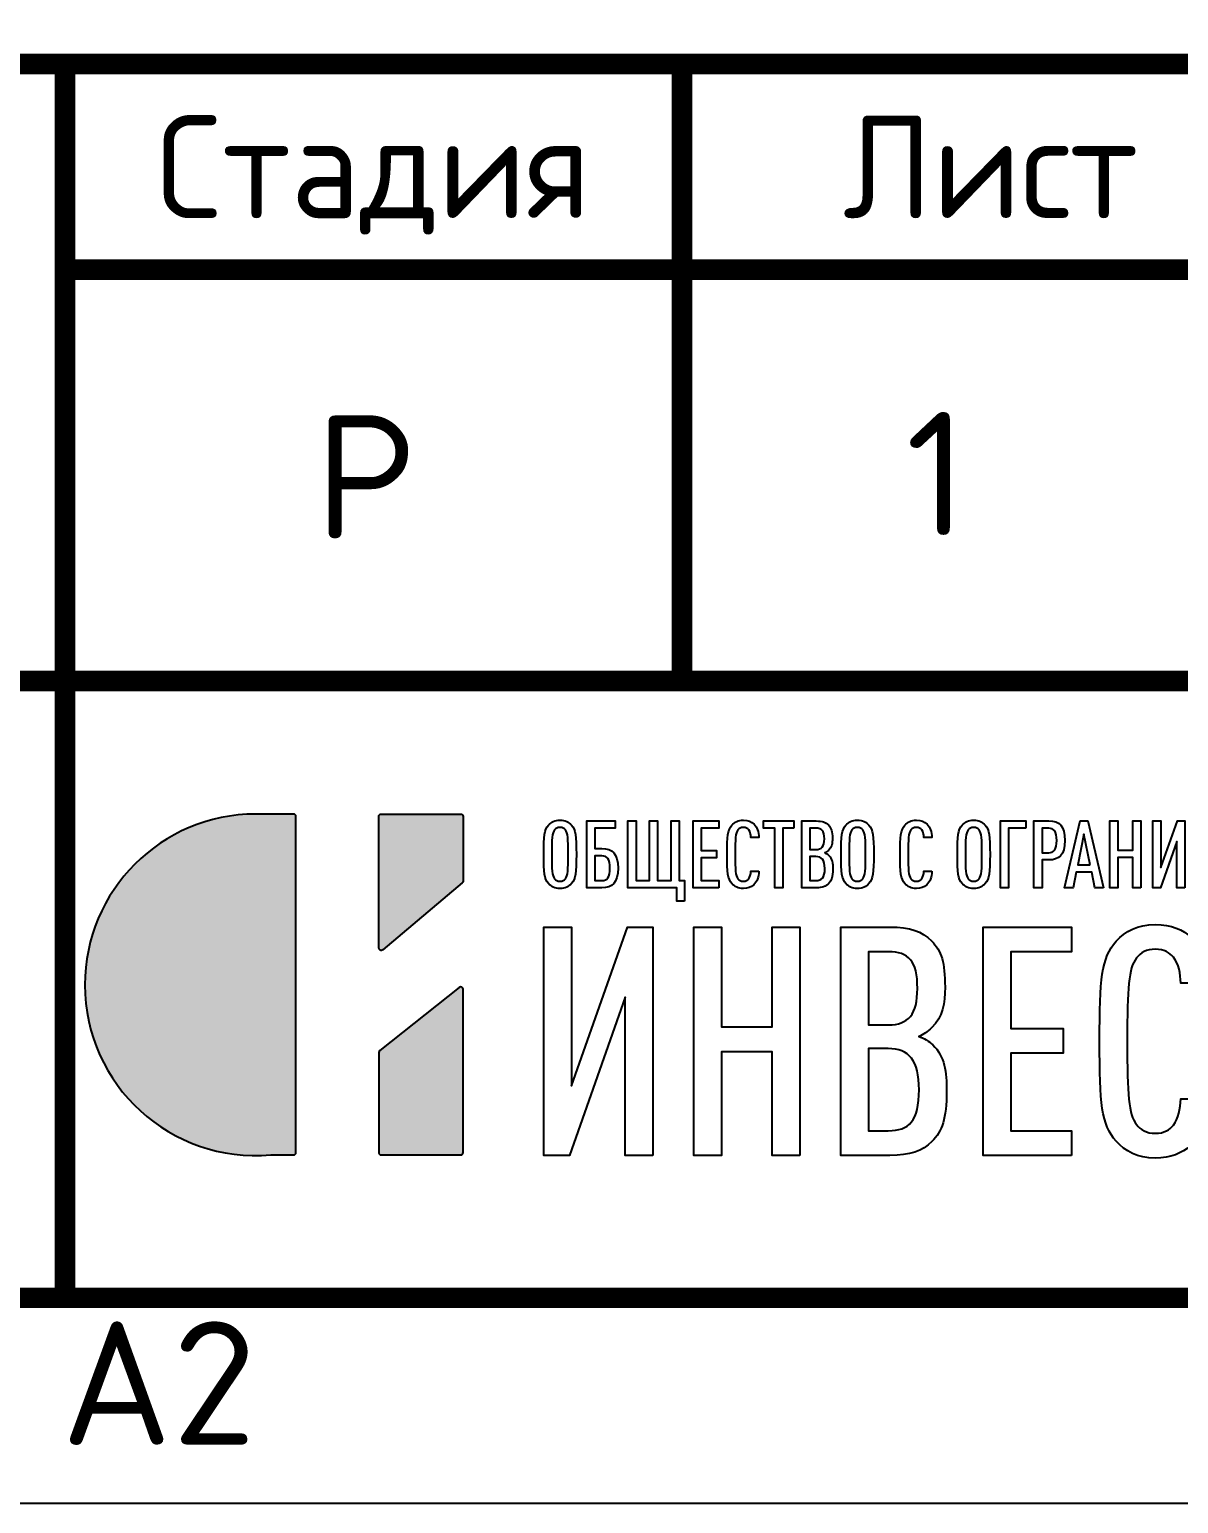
# Model space of a CAD drawing. Header units: millimetres. Extents: x 1601 to 14530, y 1157 to 12625.
# Drawn here: x 7729.22 to 7757.15, y 2141.44 to 2177.27 of the extents above; entities that cross this region are included whole.
import ezdxf
from ezdxf.enums import TextEntityAlignment as Align

# ---------------------------------------------------------------- set-up
doc = ezdxf.new("R2010")
doc.units = ezdxf.units.MM
doc.layers.add('Размер 3.5', color=250, linetype='Continuous', lineweight=35)
doc.styles.add('-ISOCPEUR-', font='isocpeur.TTF')
doc.styles.add('GOST', font='GOST Common.ttf')

# ---------------------------------------------------------------- blocks, each defined once
blk = doc.blocks.new('Лого')
h = blk.add_hatch(color=151)
h.set_gradient(color1=(158, 191, 227), color2=(46, 54, 92), tint=1, name='HEMISPHERICAL')
edge = h.paths.add_edge_path()
edge.add_spline(control_points=[(0.349, 0.4943), (-0.1909, 0.4468), (-0.6571, 0.8707), (-0.6571, 1.4146), (-0.6571, 1.4146), (-0.6571, 1.9249), (-0.2434, 2.3386), (0.2669, 2.3386), (0.2669, 2.3386), (0.2669, 2.3386), (0.4714, 2.3386), (0.4714, 2.3386), (0.4714, 2.3386), (0.4787, 2.3386), (0.4846, 2.3327), (0.4846, 2.3254), (0.4846, 2.3254), (0.4846, 2.3254), (0.4846, 0.5075), (0.4846, 0.5075), (0.4846, 0.5075), (0.4846, 0.5003), (0.4787, 0.4943), (0.4714, 0.4943), (0.4714, 0.4943), (0.4714, 0.4943), (0.3502, 0.4943), (0.3502, 0.4943), (0.3502, 0.4943), (0.3497, 0.4943), (0.3494, 0.4943), (0.349, 0.4943)], knot_values=[0, 0, 0, 0, 0.111111, 0.111111, 0.111111, 0.111211, 0.222222, 0.222222, 0.222222, 0.222322, 0.333333, 0.333333, 0.333333, 0.333433, 0.444444, 0.444444, 0.444444, 0.444544, 0.555556, 0.555556, 0.555556, 0.555656, 0.666667, 0.666667, 0.666667, 0.666767, 0.777778, 0.777778, 0.777778, 0.777878, 1, 1, 1, 1], degree=3, periodic=0)
edge = h.paths.add_edge_path()
edge.add_spline(control_points=[(0.9551, 1.604), (0.9551, 1.604), (1.3853, 1.966), (1.3853, 1.966), (1.3853, 1.966), (1.3884, 1.9686), (1.39, 1.972), (1.39, 1.9761), (1.39, 1.9761), (1.39, 1.9761), (1.39, 2.3254), (1.39, 2.3254), (1.39, 2.3254), (1.39, 2.3327), (1.3841, 2.3386), (1.3768, 2.3386), (1.3768, 2.3386), (1.3768, 2.3386), (0.9466, 2.3386), (0.9466, 2.3386), (0.9466, 2.3386), (0.9393, 2.3386), (0.9334, 2.3327), (0.9334, 2.3254), (0.9334, 2.3254), (0.9334, 2.3254), (0.9334, 1.6141), (0.9334, 1.6141), (0.9334, 1.6141), (0.9334, 1.6089), (0.9363, 1.6044), (0.941, 1.6021), (0.941, 1.6021), (0.9458, 1.5999), (0.9511, 1.6006), (0.9551, 1.604)], knot_values=[0, 0, 0, 0, 0.1, 0.1, 0.1, 0.1001, 0.2, 0.2, 0.2, 0.2001, 0.3, 0.3, 0.3, 0.3001, 0.4, 0.4, 0.4, 0.4001, 0.5, 0.5, 0.5, 0.5001, 0.6, 0.6, 0.6, 0.6001, 0.7, 0.7, 0.7, 0.7001, 0.8, 0.8, 0.8, 0.8001, 1, 1, 1, 1], degree=3, periodic=0)
edge = h.paths.add_edge_path()
edge.add_spline(control_points=[(0.9384, 1.0593), (0.9384, 1.0593), (1.3686, 1.4007), (1.3686, 1.4007), (1.3686, 1.4007), (1.3727, 1.4039), (1.3779, 1.4045), (1.3826, 1.4023), (1.3826, 1.4023), (1.3873, 1.4), (1.39, 1.3956), (1.39, 1.3904), (1.39, 1.3904), (1.39, 1.3904), (1.39, 0.5075), (1.39, 0.5075), (1.39, 0.5075), (1.39, 0.5003), (1.3841, 0.4943), (1.3768, 0.4943), (1.3768, 0.4943), (1.3768, 0.4943), (0.9466, 0.4943), (0.9466, 0.4943), (0.9466, 0.4943), (0.9393, 0.4943), (0.9334, 0.5003), (0.9334, 0.5075), (0.9334, 0.5075), (0.9334, 0.5075), (0.9334, 1.049), (0.9334, 1.049), (0.9334, 1.049), (0.9334, 1.0531), (0.9351, 1.0567), (0.9384, 1.0593)], knot_values=[0, 0, 0, 0, 0.1, 0.1, 0.1, 0.1001, 0.2, 0.2, 0.2, 0.2001, 0.3, 0.3, 0.3, 0.3001, 0.4, 0.4, 0.4, 0.4001, 0.5, 0.5, 0.5, 0.5001, 0.6, 0.6, 0.6, 0.6001, 0.7, 0.7, 0.7, 0.7001, 0.8, 0.8, 0.8, 0.8001, 1, 1, 1, 1], degree=3, periodic=0)
at = {"color": 159}
for points, knots in [([(0.349, 0.4943), (-0.1909, 0.4468), (-0.6571, 0.8707), (-0.6571, 1.4146), (-0.6571, 1.4146), (-0.6571, 1.9249), (-0.2434, 2.3386), (0.2669, 2.3386), (0.2669, 2.3386), (0.2669, 2.3386), (0.4714, 2.3386), (0.4714, 2.3386), (0.4714, 2.3386), (0.4787, 2.3386), (0.4846, 2.3327), (0.4846, 2.3254), (0.4846, 2.3254), (0.4846, 2.3254), (0.4846, 0.5075), (0.4846, 0.5075), (0.4846, 0.5075), (0.4846, 0.5003), (0.4787, 0.4943), (0.4714, 0.4943), (0.4714, 0.4943), (0.4714, 0.4943), (0.3502, 0.4943), (0.3502, 0.4943), (0.3502, 0.4943), (0.3497, 0.4943), (0.3494, 0.4943), (0.349, 0.4943)], [0, 0, 0, 0, 0.111111, 0.111111, 0.111111, 0.111111, 0.222222, 0.222222, 0.222222, 0.222222, 0.333333, 0.333333, 0.333333, 0.333333, 0.444444, 0.444444, 0.444444, 0.444444, 0.555556, 0.555556, 0.555556, 0.555556, 0.666667, 0.666667, 0.666667, 0.666667, 0.777778, 0.777778, 0.777778, 0.777778, 1, 1, 1, 1]), ([(0.9551, 1.604), (0.9551, 1.604), (1.3853, 1.966), (1.3853, 1.966), (1.3853, 1.966), (1.3884, 1.9686), (1.39, 1.972), (1.39, 1.9761), (1.39, 1.9761), (1.39, 1.9761), (1.39, 2.3254), (1.39, 2.3254), (1.39, 2.3254), (1.39, 2.3327), (1.3841, 2.3386), (1.3768, 2.3386), (1.3768, 2.3386), (1.3768, 2.3386), (0.9466, 2.3386), (0.9466, 2.3386), (0.9466, 2.3386), (0.9393, 2.3386), (0.9334, 2.3327), (0.9334, 2.3254), (0.9334, 2.3254), (0.9334, 2.3254), (0.9334, 1.6141), (0.9334, 1.6141), (0.9334, 1.6141), (0.9334, 1.6089), (0.9363, 1.6044), (0.941, 1.6021), (0.941, 1.6021), (0.9458, 1.5999), (0.9511, 1.6006), (0.9551, 1.604)], [0, 0, 0, 0, 0.1, 0.1, 0.1, 0.1, 0.2, 0.2, 0.2, 0.2, 0.3, 0.3, 0.3, 0.3, 0.4, 0.4, 0.4, 0.4, 0.5, 0.5, 0.5, 0.5, 0.6, 0.6, 0.6, 0.6, 0.7, 0.7, 0.7, 0.7, 0.8, 0.8, 0.8, 0.8, 1, 1, 1, 1]), ([(2.0023, 2.1207), (2.0023, 2.2208), (1.9992, 2.2533), (1.9759, 2.2792), (1.9759, 2.2792), (1.9616, 2.2949), (1.9423, 2.3056), (1.9139, 2.3056), (1.9139, 2.3056), (1.8854, 2.3056), (1.8661, 2.2949), (1.8519, 2.2792), (1.8519, 2.2792), (1.8286, 2.2533), (1.8255, 2.2208), (1.8255, 2.1207), (1.8255, 2.1207), (1.8255, 2.0206), (1.8286, 1.9881), (1.8519, 1.9622), (1.8519, 1.9622), (1.8661, 1.9465), (1.8854, 1.9358), (1.9139, 1.9358), (1.9139, 1.9358), (1.9423, 1.9358), (1.9616, 1.9465), (1.9759, 1.9622), (1.9759, 1.9622), (1.9992, 1.9881), (2.0023, 2.0206), (2.0023, 2.1207)], [0, 0, 0, 0, 0.111111, 0.111111, 0.111111, 0.111111, 0.222222, 0.222222, 0.222222, 0.222222, 0.333333, 0.333333, 0.333333, 0.333333, 0.444444, 0.444444, 0.444444, 0.444444, 0.555556, 0.555556, 0.555556, 0.555556, 0.666667, 0.666667, 0.666667, 0.666667, 0.777778, 0.777778, 0.777778, 0.777778, 1, 1, 1, 1]), ([(1.9586, 2.1207), (1.9586, 2.0349), (1.956, 2.0059), (1.9433, 1.9886), (1.9433, 1.9886), (1.9372, 1.9805), (1.9281, 1.9749), (1.9139, 1.9749), (1.9139, 1.9749), (1.8997, 1.9749), (1.89, 1.9805), (1.8839, 1.9886), (1.8839, 1.9886), (1.8712, 2.0059), (1.8692, 2.0349), (1.8692, 2.1207), (1.8692, 2.1207), (1.8692, 2.2065), (1.8712, 2.2355), (1.8839, 2.2528), (1.8839, 2.2528), (1.89, 2.2609), (1.8997, 2.2665), (1.9139, 2.2665), (1.9139, 2.2665), (1.9281, 2.2665), (1.9372, 2.2609), (1.9433, 2.2528), (1.9433, 2.2528), (1.956, 2.2355), (1.9586, 2.2065), (1.9586, 2.1207)], [0, 0, 0, 0, 0.111111, 0.111111, 0.111111, 0.111111, 0.222222, 0.222222, 0.222222, 0.222222, 0.333333, 0.333333, 0.333333, 0.333333, 0.444444, 0.444444, 0.444444, 0.444444, 0.555556, 0.555556, 0.555556, 0.555556, 0.666667, 0.666667, 0.666667, 0.666667, 0.777778, 0.777778, 0.777778, 0.777778, 1, 1, 1, 1]), ([(2.2278, 2.046), (2.2278, 2.1263), (2.1958, 2.1522), (2.1409, 2.1522), (2.1409, 2.1522), (2.1409, 2.1522), (2.1023, 2.1522), (2.1023, 2.1522), (2.1023, 2.1522), (2.1023, 2.1522), (2.1023, 2.2624), (2.1023, 2.2624), (2.1023, 2.2624), (2.1023, 2.2624), (2.2115, 2.2624), (2.2115, 2.2624), (2.2115, 2.2624), (2.2115, 2.2624), (2.2115, 2.3015), (2.2115, 2.3015), (2.2115, 2.3015), (2.2115, 2.3015), (2.0586, 2.3015), (2.0586, 2.3015), (2.0586, 2.3015), (2.0586, 2.3015), (2.0586, 1.9399), (2.0586, 1.9399), (2.0586, 1.9399), (2.0586, 1.9399), (2.1409, 1.9399), (2.1409, 1.9399), (2.1409, 1.9399), (2.1953, 1.9399), (2.2278, 1.9663), (2.2278, 2.046)], [0, 0, 0, 0, 0.1, 0.1, 0.1, 0.1, 0.2, 0.2, 0.2, 0.2, 0.3, 0.3, 0.3, 0.3, 0.4, 0.4, 0.4, 0.4, 0.5, 0.5, 0.5, 0.5, 0.6, 0.6, 0.6, 0.6, 0.7, 0.7, 0.7, 0.7, 0.8, 0.8, 0.8, 0.8, 1, 1, 1, 1]), ([(2.5874, 1.8678), (2.5874, 1.8678), (2.5874, 1.979), (2.5874, 1.979), (2.5874, 1.979), (2.5874, 1.979), (2.5589, 1.979), (2.5589, 1.979), (2.5589, 1.979), (2.5589, 1.979), (2.5589, 2.3015), (2.5589, 2.3015), (2.5589, 2.3015), (2.5589, 2.3015), (2.5153, 2.3015), (2.5153, 2.3015), (2.5153, 2.3015), (2.5153, 2.3015), (2.5153, 1.979), (2.5153, 1.979), (2.5153, 1.979), (2.5153, 1.979), (2.4421, 1.979), (2.4421, 1.979), (2.4421, 1.979), (2.4421, 1.979), (2.4421, 2.3015), (2.4421, 2.3015), (2.4421, 2.3015), (2.4421, 2.3015), (2.3984, 2.3015), (2.3984, 2.3015), (2.3984, 2.3015), (2.3984, 2.3015), (2.3984, 1.979), (2.3984, 1.979), (2.3984, 1.979), (2.3984, 1.979), (2.3253, 1.979), (2.3253, 1.979), (2.3253, 1.979), (2.3253, 1.979), (2.3253, 2.3015), (2.3253, 2.3015), (2.3253, 2.3015), (2.3253, 2.3015), (2.2816, 2.3015), (2.2816, 2.3015), (2.2816, 2.3015), (2.2816, 2.3015), (2.2816, 1.9399), (2.2816, 1.9399), (2.2816, 1.9399), (2.2816, 1.9399), (2.5457, 1.9399), (2.5457, 1.9399), (2.5457, 1.9399), (2.5457, 1.9399), (2.5457, 1.8678), (2.5457, 1.8678), (2.5457, 1.8678), (2.5457, 1.8678), (2.5874, 1.8678), (2.5874, 1.8678)], [0, 0, 0, 0, 0.058824, 0.058824, 0.058824, 0.058824, 0.117647, 0.117647, 0.117647, 0.117647, 0.176471, 0.176471, 0.176471, 0.176471, 0.235294, 0.235294, 0.235294, 0.235294, 0.294118, 0.294118, 0.294118, 0.294118, 0.352941, 0.352941, 0.352941, 0.352941, 0.411765, 0.411765, 0.411765, 0.411765, 0.470588, 0.470588, 0.470588, 0.470588, 0.529412, 0.529412, 0.529412, 0.529412, 0.588235, 0.588235, 0.588235, 0.588235, 0.647059, 0.647059, 0.647059, 0.647059, 0.705882, 0.705882, 0.705882, 0.705882, 0.764706, 0.764706, 0.764706, 0.764706, 0.823529, 0.823529, 0.823529, 0.823529, 0.882353, 0.882353, 0.882353, 0.882353, 1, 1, 1, 1]), ([(2.7733, 1.9399), (2.7733, 1.9399), (2.7733, 1.979), (2.7733, 1.979), (2.7733, 1.979), (2.7733, 1.979), (2.6773, 1.979), (2.6773, 1.979), (2.6773, 1.979), (2.6773, 1.979), (2.6773, 2.1019), (2.6773, 2.1019), (2.6773, 2.1019), (2.6773, 2.1019), (2.7601, 2.1019), (2.7601, 2.1019), (2.7601, 2.1019), (2.7601, 2.1019), (2.7601, 2.141), (2.7601, 2.141), (2.7601, 2.141), (2.7601, 2.141), (2.6773, 2.141), (2.6773, 2.141), (2.6773, 2.141), (2.6773, 2.141), (2.6773, 2.2624), (2.6773, 2.2624), (2.6773, 2.2624), (2.6773, 2.2624), (2.7733, 2.2624), (2.7733, 2.2624), (2.7733, 2.2624), (2.7733, 2.2624), (2.7733, 2.3015), (2.7733, 2.3015), (2.7733, 2.3015), (2.7733, 2.3015), (2.6336, 2.3015), (2.6336, 2.3015), (2.6336, 2.3015), (2.6336, 2.3015), (2.6336, 1.9399), (2.6336, 1.9399), (2.6336, 1.9399), (2.6336, 1.9399), (2.7733, 1.9399), (2.7733, 1.9399)], [0, 0, 0, 0, 0.076923, 0.076923, 0.076923, 0.076923, 0.153846, 0.153846, 0.153846, 0.153846, 0.230769, 0.230769, 0.230769, 0.230769, 0.307692, 0.307692, 0.307692, 0.307692, 0.384615, 0.384615, 0.384615, 0.384615, 0.461538, 0.461538, 0.461538, 0.461538, 0.538462, 0.538462, 0.538462, 0.538462, 0.615385, 0.615385, 0.615385, 0.615385, 0.692308, 0.692308, 0.692308, 0.692308, 0.769231, 0.769231, 0.769231, 0.769231, 0.846154, 0.846154, 0.846154, 0.846154, 1, 1, 1, 1]), ([(2.9897, 2.0293), (2.9897, 2.0293), (2.9465, 2.0293), (2.9465, 2.0293), (2.9465, 2.0293), (2.946, 2.014), (2.9429, 1.9983), (2.9348, 1.9876), (2.9348, 1.9876), (2.9292, 1.9805), (2.9201, 1.9749), (2.9064, 1.9749), (2.9064, 1.9749), (2.8921, 1.9749), (2.8825, 1.9805), (2.8764, 1.9886), (2.8764, 1.9886), (2.8637, 2.0059), (2.8617, 2.0349), (2.8617, 2.1207), (2.8617, 2.1207), (2.8617, 2.2065), (2.8637, 2.2355), (2.8764, 2.2528), (2.8764, 2.2528), (2.8825, 2.2609), (2.8921, 2.2665), (2.9064, 2.2665), (2.9064, 2.2665), (2.9201, 2.2665), (2.9292, 2.2609), (2.9348, 2.2538), (2.9348, 2.2538), (2.9434, 2.2431), (2.946, 2.2279), (2.9465, 2.2126), (2.9465, 2.2126), (2.9465, 2.2126), (2.9897, 2.2126), (2.9897, 2.2126), (2.9897, 2.2126), (2.9891, 2.2421), (2.9805, 2.268), (2.9638, 2.2843), (2.9638, 2.2843), (2.9495, 2.298), (2.9318, 2.3056), (2.9064, 2.3056), (2.9064, 2.3056), (2.8779, 2.3056), (2.8581, 2.2949), (2.8444, 2.2792), (2.8444, 2.2792), (2.8205, 2.2517), (2.818, 2.2208), (2.818, 2.1207), (2.818, 2.1207), (2.818, 2.0206), (2.8205, 1.9897), (2.8444, 1.9622), (2.8444, 1.9622), (2.8581, 1.9465), (2.8779, 1.9358), (2.9064, 1.9358), (2.9064, 1.9358), (2.9302, 1.9358), (2.948, 1.9429), (2.9622, 1.9556), (2.9622, 1.9556), (2.98, 1.9719), (2.9891, 1.9988), (2.9897, 2.0293)], [0, 0, 0, 0, 0.052632, 0.052632, 0.052632, 0.052632, 0.105263, 0.105263, 0.105263, 0.105263, 0.157895, 0.157895, 0.157895, 0.157895, 0.210526, 0.210526, 0.210526, 0.210526, 0.263158, 0.263158, 0.263158, 0.263158, 0.315789, 0.315789, 0.315789, 0.315789, 0.368421, 0.368421, 0.368421, 0.368421, 0.421053, 0.421053, 0.421053, 0.421053, 0.473684, 0.473684, 0.473684, 0.473684, 0.526316, 0.526316, 0.526316, 0.526316, 0.578947, 0.578947, 0.578947, 0.578947, 0.631579, 0.631579, 0.631579, 0.631579, 0.684211, 0.684211, 0.684211, 0.684211, 0.736842, 0.736842, 0.736842, 0.736842, 0.789474, 0.789474, 0.789474, 0.789474, 0.842105, 0.842105, 0.842105, 0.842105, 0.894737, 0.894737, 0.894737, 0.894737, 1, 1, 1, 1]), ([(3.1796, 2.2624), (3.1796, 2.2624), (3.1796, 2.3015), (3.1796, 2.3015), (3.1796, 2.3015), (3.1796, 2.3015), (3.0145, 2.3015), (3.0145, 2.3015), (3.0145, 2.3015), (3.0145, 2.3015), (3.0145, 2.2624), (3.0145, 2.2624), (3.0145, 2.2624), (3.0145, 2.2624), (3.0755, 2.2624), (3.0755, 2.2624), (3.0755, 2.2624), (3.0755, 2.2624), (3.0755, 1.9399), (3.0755, 1.9399), (3.0755, 1.9399), (3.0755, 1.9399), (3.1192, 1.9399), (3.1192, 1.9399), (3.1192, 1.9399), (3.1192, 1.9399), (3.1192, 2.2624), (3.1192, 2.2624), (3.1192, 2.2624), (3.1192, 2.2624), (3.1796, 2.2624), (3.1796, 2.2624)], [0, 0, 0, 0, 0.111111, 0.111111, 0.111111, 0.111111, 0.222222, 0.222222, 0.222222, 0.222222, 0.333333, 0.333333, 0.333333, 0.333333, 0.444444, 0.444444, 0.444444, 0.444444, 0.555556, 0.555556, 0.555556, 0.555556, 0.666667, 0.666667, 0.666667, 0.666667, 0.777778, 0.777778, 0.777778, 0.777778, 1, 1, 1, 1]), ([(3.3904, 2.0415), (3.3904, 2.0725), (3.3874, 2.0968), (3.3686, 2.1151), (3.3686, 2.1151), (3.3625, 2.1207), (3.3543, 2.1258), (3.3462, 2.1283), (3.3462, 2.1283), (3.3533, 2.1314), (3.3604, 2.1359), (3.3665, 2.142), (3.3665, 2.142), (3.3843, 2.1593), (3.3879, 2.1806), (3.3879, 2.2065), (3.3879, 2.2065), (3.3879, 2.2457), (3.3823, 2.2634), (3.3665, 2.2797), (3.3665, 2.2797), (3.3518, 2.2949), (3.3325, 2.3015), (3.3005, 2.3015), (3.3005, 2.3015), (3.3005, 2.3015), (3.2228, 2.3015), (3.2228, 2.3015), (3.2228, 2.3015), (3.2228, 2.3015), (3.2228, 1.9399), (3.2228, 1.9399), (3.2228, 1.9399), (3.2228, 1.9399), (3.3005, 1.9399), (3.3005, 1.9399), (3.3005, 1.9399), (3.3325, 1.9399), (3.3523, 1.9465), (3.367, 1.9617), (3.367, 1.9617), (3.3833, 1.9785), (3.3904, 1.9978), (3.3904, 2.0415)], [0, 0, 0, 0, 0.083333, 0.083333, 0.083333, 0.083333, 0.166667, 0.166667, 0.166667, 0.166667, 0.25, 0.25, 0.25, 0.25, 0.333333, 0.333333, 0.333333, 0.333333, 0.416667, 0.416667, 0.416667, 0.416667, 0.5, 0.5, 0.5, 0.5, 0.583333, 0.583333, 0.583333, 0.583333, 0.666667, 0.666667, 0.666667, 0.666667, 0.75, 0.75, 0.75, 0.75, 0.833333, 0.833333, 0.833333, 0.833333, 1, 1, 1, 1]), ([(3.3442, 2.2045), (3.3442, 2.1634), (3.3295, 2.1466), (3.2985, 2.1466), (3.2985, 2.1466), (3.2985, 2.1466), (3.2665, 2.1466), (3.2665, 2.1466), (3.2665, 2.1466), (3.2665, 2.1466), (3.2665, 2.2624), (3.2665, 2.2624), (3.2665, 2.2624), (3.2665, 2.2624), (3.2985, 2.2624), (3.2985, 2.2624), (3.2985, 2.2624), (3.33, 2.2624), (3.3442, 2.2482), (3.3442, 2.2045)], [0, 0, 0, 0, 0.166667, 0.166667, 0.166667, 0.166667, 0.333333, 0.333333, 0.333333, 0.333333, 0.5, 0.5, 0.5, 0.5, 0.666667, 0.666667, 0.666667, 0.666667, 1, 1, 1, 1]), ([(3.6114, 2.1207), (3.6114, 2.2208), (3.6083, 2.2533), (3.5849, 2.2792), (3.5849, 2.2792), (3.5707, 2.2949), (3.5514, 2.3056), (3.523, 2.3056), (3.523, 2.3056), (3.4945, 2.3056), (3.4752, 2.2949), (3.461, 2.2792), (3.461, 2.2792), (3.4376, 2.2533), (3.4346, 2.2208), (3.4346, 2.1207), (3.4346, 2.1207), (3.4346, 2.0206), (3.4376, 1.9881), (3.461, 1.9622), (3.461, 1.9622), (3.4752, 1.9465), (3.4945, 1.9358), (3.523, 1.9358), (3.523, 1.9358), (3.5514, 1.9358), (3.5707, 1.9465), (3.5849, 1.9622), (3.5849, 1.9622), (3.6083, 1.9881), (3.6114, 2.0206), (3.6114, 2.1207)], [0, 0, 0, 0, 0.111111, 0.111111, 0.111111, 0.111111, 0.222222, 0.222222, 0.222222, 0.222222, 0.333333, 0.333333, 0.333333, 0.333333, 0.444444, 0.444444, 0.444444, 0.444444, 0.555556, 0.555556, 0.555556, 0.555556, 0.666667, 0.666667, 0.666667, 0.666667, 0.777778, 0.777778, 0.777778, 0.777778, 1, 1, 1, 1]), ([(3.5677, 2.1207), (3.5677, 2.0349), (3.5651, 2.0059), (3.5524, 1.9886), (3.5524, 1.9886), (3.5463, 1.9805), (3.5372, 1.9749), (3.523, 1.9749), (3.523, 1.9749), (3.5088, 1.9749), (3.4991, 1.9805), (3.493, 1.9886), (3.493, 1.9886), (3.4803, 2.0059), (3.4783, 2.0349), (3.4783, 2.1207), (3.4783, 2.1207), (3.4783, 2.2065), (3.4803, 2.2355), (3.493, 2.2528), (3.493, 2.2528), (3.4991, 2.2609), (3.5088, 2.2665), (3.523, 2.2665), (3.523, 2.2665), (3.5372, 2.2665), (3.5463, 2.2609), (3.5524, 2.2528), (3.5524, 2.2528), (3.5651, 2.2355), (3.5677, 2.2065), (3.5677, 2.1207)], [0, 0, 0, 0, 0.111111, 0.111111, 0.111111, 0.111111, 0.222222, 0.222222, 0.222222, 0.222222, 0.333333, 0.333333, 0.333333, 0.333333, 0.444444, 0.444444, 0.444444, 0.444444, 0.555556, 0.555556, 0.555556, 0.555556, 0.666667, 0.666667, 0.666667, 0.666667, 0.777778, 0.777778, 0.777778, 0.777778, 1, 1, 1, 1]), ([(3.9258, 2.0293), (3.9258, 2.0293), (3.8826, 2.0293), (3.8826, 2.0293), (3.8826, 2.0293), (3.8821, 2.014), (3.879, 1.9983), (3.8709, 1.9876), (3.8709, 1.9876), (3.8653, 1.9805), (3.8562, 1.9749), (3.8425, 1.9749), (3.8425, 1.9749), (3.8282, 1.9749), (3.8186, 1.9805), (3.8125, 1.9886), (3.8125, 1.9886), (3.7998, 2.0059), (3.7978, 2.0349), (3.7978, 2.1207), (3.7978, 2.1207), (3.7978, 2.2065), (3.7998, 2.2355), (3.8125, 2.2528), (3.8125, 2.2528), (3.8186, 2.2609), (3.8282, 2.2665), (3.8425, 2.2665), (3.8425, 2.2665), (3.8562, 2.2665), (3.8653, 2.2609), (3.8709, 2.2538), (3.8709, 2.2538), (3.8795, 2.2431), (3.8821, 2.2279), (3.8826, 2.2126), (3.8826, 2.2126), (3.8826, 2.2126), (3.9258, 2.2126), (3.9258, 2.2126), (3.9258, 2.2126), (3.9252, 2.2421), (3.9166, 2.268), (3.8999, 2.2843), (3.8999, 2.2843), (3.8856, 2.298), (3.8679, 2.3056), (3.8425, 2.3056), (3.8425, 2.3056), (3.814, 2.3056), (3.7942, 2.2949), (3.7805, 2.2792), (3.7805, 2.2792), (3.7566, 2.2517), (3.7541, 2.2208), (3.7541, 2.1207), (3.7541, 2.1207), (3.7541, 2.0206), (3.7566, 1.9897), (3.7805, 1.9622), (3.7805, 1.9622), (3.7942, 1.9465), (3.814, 1.9358), (3.8425, 1.9358), (3.8425, 1.9358), (3.8663, 1.9358), (3.8841, 1.9429), (3.8983, 1.9556), (3.8983, 1.9556), (3.9161, 1.9719), (3.9252, 1.9988), (3.9258, 2.0293)], [0, 0, 0, 0, 0.052632, 0.052632, 0.052632, 0.052632, 0.105263, 0.105263, 0.105263, 0.105263, 0.157895, 0.157895, 0.157895, 0.157895, 0.210526, 0.210526, 0.210526, 0.210526, 0.263158, 0.263158, 0.263158, 0.263158, 0.315789, 0.315789, 0.315789, 0.315789, 0.368421, 0.368421, 0.368421, 0.368421, 0.421053, 0.421053, 0.421053, 0.421053, 0.473684, 0.473684, 0.473684, 0.473684, 0.526316, 0.526316, 0.526316, 0.526316, 0.578947, 0.578947, 0.578947, 0.578947, 0.631579, 0.631579, 0.631579, 0.631579, 0.684211, 0.684211, 0.684211, 0.684211, 0.736842, 0.736842, 0.736842, 0.736842, 0.789474, 0.789474, 0.789474, 0.789474, 0.842105, 0.842105, 0.842105, 0.842105, 0.894737, 0.894737, 0.894737, 0.894737, 1, 1, 1, 1]), ([(4.2407, 2.1207), (4.2407, 2.2208), (4.2376, 2.2533), (4.2143, 2.2792), (4.2143, 2.2792), (4.2, 2.2949), (4.1807, 2.3056), (4.1523, 2.3056), (4.1523, 2.3056), (4.1238, 2.3056), (4.1045, 2.2949), (4.0903, 2.2792), (4.0903, 2.2792), (4.067, 2.2533), (4.0639, 2.2208), (4.0639, 2.1207), (4.0639, 2.1207), (4.0639, 2.0206), (4.067, 1.9881), (4.0903, 1.9622), (4.0903, 1.9622), (4.1045, 1.9465), (4.1238, 1.9358), (4.1523, 1.9358), (4.1523, 1.9358), (4.1807, 1.9358), (4.2, 1.9465), (4.2143, 1.9622), (4.2143, 1.9622), (4.2376, 1.9881), (4.2407, 2.0206), (4.2407, 2.1207)], [0, 0, 0, 0, 0.111111, 0.111111, 0.111111, 0.111111, 0.222222, 0.222222, 0.222222, 0.222222, 0.333333, 0.333333, 0.333333, 0.333333, 0.444444, 0.444444, 0.444444, 0.444444, 0.555556, 0.555556, 0.555556, 0.555556, 0.666667, 0.666667, 0.666667, 0.666667, 0.777778, 0.777778, 0.777778, 0.777778, 1, 1, 1, 1]), ([(4.197, 2.1207), (4.197, 2.0349), (4.1944, 2.0059), (4.1817, 1.9886), (4.1817, 1.9886), (4.1756, 1.9805), (4.1665, 1.9749), (4.1523, 1.9749), (4.1523, 1.9749), (4.1381, 1.9749), (4.1284, 1.9805), (4.1223, 1.9886), (4.1223, 1.9886), (4.1096, 2.0059), (4.1076, 2.0349), (4.1076, 2.1207), (4.1076, 2.1207), (4.1076, 2.2065), (4.1096, 2.2355), (4.1223, 2.2528), (4.1223, 2.2528), (4.1284, 2.2609), (4.1381, 2.2665), (4.1523, 2.2665), (4.1523, 2.2665), (4.1665, 2.2665), (4.1756, 2.2609), (4.1817, 2.2528), (4.1817, 2.2528), (4.1944, 2.2355), (4.197, 2.2065), (4.197, 2.1207)], [0, 0, 0, 0, 0.111111, 0.111111, 0.111111, 0.111111, 0.222222, 0.222222, 0.222222, 0.222222, 0.333333, 0.333333, 0.333333, 0.333333, 0.444444, 0.444444, 0.444444, 0.444444, 0.555556, 0.555556, 0.555556, 0.555556, 0.666667, 0.666667, 0.666667, 0.666667, 0.777778, 0.777778, 0.777778, 0.777778, 1, 1, 1, 1]), ([(4.4337, 2.2624), (4.4337, 2.2624), (4.4337, 2.3015), (4.4337, 2.3015), (4.4337, 2.3015), (4.4337, 2.3015), (4.297, 2.3015), (4.297, 2.3015), (4.297, 2.3015), (4.297, 2.3015), (4.297, 1.9399), (4.297, 1.9399), (4.297, 1.9399), (4.297, 1.9399), (4.3407, 1.9399), (4.3407, 1.9399), (4.3407, 1.9399), (4.3407, 1.9399), (4.3407, 2.2624), (4.3407, 2.2624), (4.3407, 2.2624), (4.3407, 2.2624), (4.4337, 2.2624), (4.4337, 2.2624)], [0, 0, 0, 0, 0.142857, 0.142857, 0.142857, 0.142857, 0.285714, 0.285714, 0.285714, 0.285714, 0.428571, 0.428571, 0.428571, 0.428571, 0.571429, 0.571429, 0.571429, 0.571429, 0.714286, 0.714286, 0.714286, 0.714286, 1, 1, 1, 1]), ([(4.6455, 2.1959), (4.6455, 2.2761), (4.6145, 2.3015), (4.5596, 2.3015), (4.5596, 2.3015), (4.5596, 2.3015), (4.4784, 2.3015), (4.4784, 2.3015), (4.4784, 2.3015), (4.4784, 2.3015), (4.4784, 1.9399), (4.4784, 1.9399), (4.4784, 1.9399), (4.4784, 1.9399), (4.522, 1.9399), (4.522, 1.9399), (4.522, 1.9399), (4.522, 1.9399), (4.522, 2.0907), (4.522, 2.0907), (4.522, 2.0907), (4.522, 2.0907), (4.5596, 2.0907), (4.5596, 2.0907), (4.5596, 2.0907), (4.6135, 2.0907), (4.6455, 2.1166), (4.6455, 2.1959)], [0, 0, 0, 0, 0.125, 0.125, 0.125, 0.125, 0.25, 0.25, 0.25, 0.25, 0.375, 0.375, 0.375, 0.375, 0.5, 0.5, 0.5, 0.5, 0.625, 0.625, 0.625, 0.625, 0.75, 0.75, 0.75, 0.75, 1, 1, 1, 1]), ([(4.6018, 2.1959), (4.6018, 2.1476), (4.5876, 2.1298), (4.5581, 2.1298), (4.5581, 2.1298), (4.5581, 2.1298), (4.522, 2.1298), (4.522, 2.1298), (4.522, 2.1298), (4.522, 2.1298), (4.522, 2.2624), (4.522, 2.2624), (4.522, 2.2624), (4.522, 2.2624), (4.5581, 2.2624), (4.5581, 2.2624), (4.5581, 2.2624), (4.5876, 2.2624), (4.6018, 2.2446), (4.6018, 2.1959)], [0, 0, 0, 0, 0.166667, 0.166667, 0.166667, 0.166667, 0.333333, 0.333333, 0.333333, 0.333333, 0.5, 0.5, 0.5, 0.5, 0.666667, 0.666667, 0.666667, 0.666667, 1, 1, 1, 1]), ([(4.8542, 1.9399), (4.8542, 1.9399), (4.7704, 2.3015), (4.7704, 2.3015), (4.7704, 2.3015), (4.7704, 2.3015), (4.7283, 2.3015), (4.7283, 2.3015), (4.7283, 2.3015), (4.7283, 2.3015), (4.6439, 1.9399), (4.6439, 1.9399), (4.6439, 1.9399), (4.6439, 1.9399), (4.6897, 1.9399), (4.6897, 1.9399), (4.6897, 1.9399), (4.6897, 1.9399), (4.7069, 2.0252), (4.7069, 2.0252), (4.7069, 2.0252), (4.7069, 2.0252), (4.7907, 2.0252), (4.7907, 2.0252), (4.7907, 2.0252), (4.7907, 2.0252), (4.808, 1.9399), (4.808, 1.9399), (4.808, 1.9399), (4.808, 1.9399), (4.8542, 1.9399), (4.8542, 1.9399)], [0, 0, 0, 0, 0.111111, 0.111111, 0.111111, 0.111111, 0.222222, 0.222222, 0.222222, 0.222222, 0.333333, 0.333333, 0.333333, 0.333333, 0.444444, 0.444444, 0.444444, 0.444444, 0.555556, 0.555556, 0.555556, 0.555556, 0.666667, 0.666667, 0.666667, 0.666667, 0.777778, 0.777778, 0.777778, 0.777778, 1, 1, 1, 1]), ([(5.0569, 1.9399), (5.0569, 1.9399), (5.0569, 2.3015), (5.0569, 2.3015), (5.0569, 2.3015), (5.0569, 2.3015), (5.0132, 2.3015), (5.0132, 2.3015), (5.0132, 2.3015), (5.0132, 2.3015), (5.0132, 2.1436), (5.0132, 2.1436), (5.0132, 2.1436), (5.0132, 2.1436), (4.933, 2.1436), (4.933, 2.1436), (4.933, 2.1436), (4.933, 2.1436), (4.933, 2.3015), (4.933, 2.3015), (4.933, 2.3015), (4.933, 2.3015), (4.8893, 2.3015), (4.8893, 2.3015), (4.8893, 2.3015), (4.8893, 2.3015), (4.8893, 1.9399), (4.8893, 1.9399), (4.8893, 1.9399), (4.8893, 1.9399), (4.933, 1.9399), (4.933, 1.9399), (4.933, 1.9399), (4.933, 1.9399), (4.933, 2.1039), (4.933, 2.1039), (4.933, 2.1039), (4.933, 2.1039), (5.0132, 2.1039), (5.0132, 2.1039), (5.0132, 2.1039), (5.0132, 2.1039), (5.0132, 1.9399), (5.0132, 1.9399), (5.0132, 1.9399), (5.0132, 1.9399), (5.0569, 1.9399), (5.0569, 1.9399)], [0, 0, 0, 0, 0.076923, 0.076923, 0.076923, 0.076923, 0.153846, 0.153846, 0.153846, 0.153846, 0.230769, 0.230769, 0.230769, 0.230769, 0.307692, 0.307692, 0.307692, 0.307692, 0.384615, 0.384615, 0.384615, 0.384615, 0.461538, 0.461538, 0.461538, 0.461538, 0.538462, 0.538462, 0.538462, 0.538462, 0.615385, 0.615385, 0.615385, 0.615385, 0.692308, 0.692308, 0.692308, 0.692308, 0.769231, 0.769231, 0.769231, 0.769231, 0.846154, 0.846154, 0.846154, 0.846154, 1, 1, 1, 1]), ([(5.2946, 1.9399), (5.2946, 1.9399), (5.2946, 2.3015), (5.2946, 2.3015), (5.2946, 2.3015), (5.2946, 2.3015), (5.2545, 2.3015), (5.2545, 2.3015), (5.2545, 2.3015), (5.2545, 2.3015), (5.1656, 2.0501), (5.1656, 2.0501), (5.1656, 2.0501), (5.1656, 2.0501), (5.1656, 2.3015), (5.1656, 2.3015), (5.1656, 2.3015), (5.1656, 2.3015), (5.1219, 2.3015), (5.1219, 2.3015), (5.1219, 2.3015), (5.1219, 2.3015), (5.1219, 1.9399), (5.1219, 1.9399), (5.1219, 1.9399), (5.1219, 1.9399), (5.1625, 1.9399), (5.1625, 1.9399), (5.1625, 1.9399), (5.1625, 1.9399), (5.2509, 2.1908), (5.2509, 2.1908), (5.2509, 2.1908), (5.2509, 2.1908), (5.2509, 1.9399), (5.2509, 1.9399), (5.2509, 1.9399), (5.2509, 1.9399), (5.2946, 1.9399), (5.2946, 1.9399)], [0, 0, 0, 0, 0.090909, 0.090909, 0.090909, 0.090909, 0.181818, 0.181818, 0.181818, 0.181818, 0.272727, 0.272727, 0.272727, 0.272727, 0.363636, 0.363636, 0.363636, 0.363636, 0.454545, 0.454545, 0.454545, 0.454545, 0.545455, 0.545455, 0.545455, 0.545455, 0.636364, 0.636364, 0.636364, 0.636364, 0.727273, 0.727273, 0.727273, 0.727273, 0.818182, 0.818182, 0.818182, 0.818182, 1, 1, 1, 1]), ([(4.7826, 2.0643), (4.7826, 2.0643), (4.7151, 2.0643), (4.7151, 2.0643), (4.7151, 2.0643), (4.7151, 2.0643), (4.7491, 2.2309), (4.7491, 2.2309), (4.7491, 2.2309), (4.7491, 2.2309), (4.7826, 2.0643), (4.7826, 2.0643)], [0, 0, 0, 0, 0.25, 0.25, 0.25, 0.25, 0.5, 0.5, 0.5, 0.5, 1, 1, 1, 1]), ([(2.1841, 2.046), (2.1841, 1.9973), (2.1689, 1.979), (2.1404, 1.979), (2.1404, 1.979), (2.1404, 1.979), (2.1023, 1.979), (2.1023, 1.979), (2.1023, 1.979), (2.1023, 1.979), (2.1023, 2.1126), (2.1023, 2.1126), (2.1023, 2.1126), (2.1023, 2.1126), (2.1404, 2.1126), (2.1404, 2.1126), (2.1404, 2.1126), (2.1689, 2.1126), (2.1841, 2.0948), (2.1841, 2.046)], [0, 0, 0, 0, 0.166667, 0.166667, 0.166667, 0.166667, 0.333333, 0.333333, 0.333333, 0.333333, 0.5, 0.5, 0.5, 0.5, 0.666667, 0.666667, 0.666667, 0.666667, 1, 1, 1, 1]), ([(3.3467, 2.044), (3.3467, 1.9942), (3.331, 1.979), (3.298, 1.979), (3.298, 1.979), (3.298, 1.979), (3.2665, 1.979), (3.2665, 1.979), (3.2665, 1.979), (3.2665, 1.979), (3.2665, 2.109), (3.2665, 2.109), (3.2665, 2.109), (3.2665, 2.109), (3.298, 2.109), (3.298, 2.109), (3.298, 2.109), (3.3305, 2.109), (3.3467, 2.0907), (3.3467, 2.044)], [0, 0, 0, 0, 0.166667, 0.166667, 0.166667, 0.166667, 0.333333, 0.333333, 0.333333, 0.333333, 0.5, 0.5, 0.5, 0.5, 0.666667, 0.666667, 0.666667, 0.666667, 1, 1, 1, 1]), ([(2.416, 0.4914), (2.416, 0.4914), (2.416, 1.7272), (2.416, 1.7272), (2.416, 1.7272), (2.416, 1.7272), (2.2789, 1.7272), (2.2789, 1.7272), (2.2789, 1.7272), (2.2789, 1.7272), (1.9752, 0.8681), (1.9752, 0.8681), (1.9752, 0.8681), (1.9752, 0.8681), (1.9752, 1.7272), (1.9752, 1.7272), (1.9752, 1.7272), (1.9752, 1.7272), (1.826, 1.7272), (1.826, 1.7272), (1.826, 1.7272), (1.826, 1.7272), (1.826, 0.4914), (1.826, 0.4914), (1.826, 0.4914), (1.826, 0.4914), (1.9648, 0.4914), (1.9648, 0.4914), (1.9648, 0.4914), (1.9648, 0.4914), (2.2668, 1.3488), (2.2668, 1.3488), (2.2668, 1.3488), (2.2668, 1.3488), (2.2668, 0.4914), (2.2668, 0.4914), (2.2668, 0.4914), (2.2668, 0.4914), (2.416, 0.4914), (2.416, 0.4914)], [0, 0, 0, 0, 0.090909, 0.090909, 0.090909, 0.090909, 0.181818, 0.181818, 0.181818, 0.181818, 0.272727, 0.272727, 0.272727, 0.272727, 0.363636, 0.363636, 0.363636, 0.363636, 0.454545, 0.454545, 0.454545, 0.454545, 0.545455, 0.545455, 0.545455, 0.545455, 0.636364, 0.636364, 0.636364, 0.636364, 0.727273, 0.727273, 0.727273, 0.727273, 0.818182, 0.818182, 0.818182, 0.818182, 1, 1, 1, 1]), ([(3.211, 0.4914), (3.211, 0.4914), (3.211, 1.7272), (3.211, 1.7272), (3.211, 1.7272), (3.211, 1.7272), (3.0617, 1.7272), (3.0617, 1.7272), (3.0617, 1.7272), (3.0617, 1.7272), (3.0617, 1.1874), (3.0617, 1.1874), (3.0617, 1.1874), (3.0617, 1.1874), (2.7875, 1.1874), (2.7875, 1.1874), (2.7875, 1.1874), (2.7875, 1.1874), (2.7875, 1.7272), (2.7875, 1.7272), (2.7875, 1.7272), (2.7875, 1.7272), (2.6382, 1.7272), (2.6382, 1.7272), (2.6382, 1.7272), (2.6382, 1.7272), (2.6382, 0.4914), (2.6382, 0.4914), (2.6382, 0.4914), (2.6382, 0.4914), (2.7875, 0.4914), (2.7875, 0.4914), (2.7875, 0.4914), (2.7875, 0.4914), (2.7875, 1.052), (2.7875, 1.052), (2.7875, 1.052), (2.7875, 1.052), (3.0617, 1.052), (3.0617, 1.052), (3.0617, 1.052), (3.0617, 1.052), (3.0617, 0.4914), (3.0617, 0.4914), (3.0617, 0.4914), (3.0617, 0.4914), (3.211, 0.4914), (3.211, 0.4914)], [0, 0, 0, 0, 0.076923, 0.076923, 0.076923, 0.076923, 0.153846, 0.153846, 0.153846, 0.153846, 0.230769, 0.230769, 0.230769, 0.230769, 0.307692, 0.307692, 0.307692, 0.307692, 0.384615, 0.384615, 0.384615, 0.384615, 0.461538, 0.461538, 0.461538, 0.461538, 0.538462, 0.538462, 0.538462, 0.538462, 0.615385, 0.615385, 0.615385, 0.615385, 0.692308, 0.692308, 0.692308, 0.692308, 0.769231, 0.769231, 0.769231, 0.769231, 0.846154, 0.846154, 0.846154, 0.846154, 1, 1, 1, 1]), ([(4.0059, 0.8385), (4.0059, 0.9444), (3.9954, 1.0277), (3.9312, 1.0902), (3.9312, 1.0902), (3.9104, 1.1093), (3.8826, 1.1267), (3.8549, 1.1353), (3.8549, 1.1353), (3.8792, 1.1457), (3.9035, 1.1614), (3.9243, 1.1822), (3.9243, 1.1822), (3.985, 1.2412), (3.9972, 1.3141), (3.9972, 1.4026), (3.9972, 1.4026), (3.9972, 1.5363), (3.9781, 1.597), (3.9243, 1.6525), (3.9243, 1.6525), (3.8739, 1.7046), (3.808, 1.7272), (3.6987, 1.7272), (3.6987, 1.7272), (3.6987, 1.7272), (3.4331, 1.7272), (3.4331, 1.7272), (3.4331, 1.7272), (3.4331, 1.7272), (3.4331, 0.4914), (3.4331, 0.4914), (3.4331, 0.4914), (3.4331, 0.4914), (3.6987, 0.4914), (3.6987, 0.4914), (3.6987, 0.4914), (3.808, 0.4914), (3.8757, 0.514), (3.926, 0.5661), (3.926, 0.5661), (3.9816, 0.6233), (4.0059, 0.6893), (4.0059, 0.8385)], [0, 0, 0, 0, 0.083333, 0.083333, 0.083333, 0.083333, 0.166667, 0.166667, 0.166667, 0.166667, 0.25, 0.25, 0.25, 0.25, 0.333333, 0.333333, 0.333333, 0.333333, 0.416667, 0.416667, 0.416667, 0.416667, 0.5, 0.5, 0.5, 0.5, 0.583333, 0.583333, 0.583333, 0.583333, 0.666667, 0.666667, 0.666667, 0.666667, 0.75, 0.75, 0.75, 0.75, 0.833333, 0.833333, 0.833333, 0.833333, 1, 1, 1, 1]), ([(4.681, 0.4914), (4.681, 0.4914), (4.681, 0.6251), (4.681, 0.6251), (4.681, 0.6251), (4.681, 0.6251), (4.353, 0.6251), (4.353, 0.6251), (4.353, 0.6251), (4.353, 0.6251), (4.353, 1.0451), (4.353, 1.0451), (4.353, 1.0451), (4.353, 1.0451), (4.6359, 1.0451), (4.6359, 1.0451), (4.6359, 1.0451), (4.6359, 1.0451), (4.6359, 1.1787), (4.6359, 1.1787), (4.6359, 1.1787), (4.6359, 1.1787), (4.353, 1.1787), (4.353, 1.1787), (4.353, 1.1787), (4.353, 1.1787), (4.353, 1.5935), (4.353, 1.5935), (4.353, 1.5935), (4.353, 1.5935), (4.681, 1.5935), (4.681, 1.5935), (4.681, 1.5935), (4.681, 1.5935), (4.681, 1.7272), (4.681, 1.7272), (4.681, 1.7272), (4.681, 1.7272), (4.2037, 1.7272), (4.2037, 1.7272), (4.2037, 1.7272), (4.2037, 1.7272), (4.2037, 0.4914), (4.2037, 0.4914), (4.2037, 0.4914), (4.2037, 0.4914), (4.681, 0.4914), (4.681, 0.4914)], [0, 0, 0, 0, 0.076923, 0.076923, 0.076923, 0.076923, 0.153846, 0.153846, 0.153846, 0.153846, 0.230769, 0.230769, 0.230769, 0.230769, 0.307692, 0.307692, 0.307692, 0.307692, 0.384615, 0.384615, 0.384615, 0.384615, 0.461538, 0.461538, 0.461538, 0.461538, 0.538462, 0.538462, 0.538462, 0.538462, 0.615385, 0.615385, 0.615385, 0.615385, 0.692308, 0.692308, 0.692308, 0.692308, 0.769231, 0.769231, 0.769231, 0.769231, 0.846154, 0.846154, 0.846154, 0.846154, 1, 1, 1, 1]), ([(5.4204, 0.7969), (5.4204, 0.7969), (5.2728, 0.7969), (5.2728, 0.7969), (5.2728, 0.7969), (5.2711, 0.7448), (5.2607, 0.691), (5.2329, 0.6546), (5.2329, 0.6546), (5.2138, 0.6303), (5.1826, 0.6112), (5.1357, 0.6112), (5.1357, 0.6112), (5.0871, 0.6112), (5.0541, 0.6303), (5.0333, 0.658), (5.0333, 0.658), (4.9899, 0.7171), (4.983, 0.816), (4.983, 1.1093), (4.983, 1.1093), (4.983, 1.4026), (4.9899, 1.5015), (5.0333, 1.5606), (5.0333, 1.5606), (5.0541, 1.5883), (5.0871, 1.6074), (5.1357, 1.6074), (5.1357, 1.6074), (5.1826, 1.6074), (5.2138, 1.5883), (5.2329, 1.564), (5.2329, 1.564), (5.2624, 1.5276), (5.2711, 1.4755), (5.2728, 1.4234), (5.2728, 1.4234), (5.2728, 1.4234), (5.4204, 1.4234), (5.4204, 1.4234), (5.4204, 1.4234), (5.4186, 1.5241), (5.3891, 1.6126), (5.3318, 1.6682), (5.3318, 1.6682), (5.2832, 1.715), (5.2225, 1.7411), (5.1357, 1.7411), (5.1357, 1.7411), (5.0385, 1.7411), (4.9708, 1.7046), (4.924, 1.6508), (4.924, 1.6508), (4.8424, 1.5571), (4.8337, 1.4512), (4.8337, 1.1093), (4.8337, 1.1093), (4.8337, 0.7674), (4.8424, 0.6615), (4.924, 0.5678), (4.924, 0.5678), (4.9708, 0.514), (5.0385, 0.4775), (5.1357, 0.4775), (5.1357, 0.4775), (5.2173, 0.4775), (5.278, 0.5018), (5.3266, 0.5452), (5.3266, 0.5452), (5.3874, 0.6008), (5.4186, 0.6928), (5.4204, 0.7969)], [0, 0, 0, 0, 0.052632, 0.052632, 0.052632, 0.052632, 0.105263, 0.105263, 0.105263, 0.105263, 0.157895, 0.157895, 0.157895, 0.157895, 0.210526, 0.210526, 0.210526, 0.210526, 0.263158, 0.263158, 0.263158, 0.263158, 0.315789, 0.315789, 0.315789, 0.315789, 0.368421, 0.368421, 0.368421, 0.368421, 0.421053, 0.421053, 0.421053, 0.421053, 0.473684, 0.473684, 0.473684, 0.473684, 0.526316, 0.526316, 0.526316, 0.526316, 0.578947, 0.578947, 0.578947, 0.578947, 0.631579, 0.631579, 0.631579, 0.631579, 0.684211, 0.684211, 0.684211, 0.684211, 0.736842, 0.736842, 0.736842, 0.736842, 0.789474, 0.789474, 0.789474, 0.789474, 0.842105, 0.842105, 0.842105, 0.842105, 0.894737, 0.894737, 0.894737, 0.894737, 1, 1, 1, 1]), ([(3.8479, 1.3957), (3.8479, 1.2551), (3.7976, 1.1978), (3.6917, 1.1978), (3.6917, 1.1978), (3.6917, 1.1978), (3.5824, 1.1978), (3.5824, 1.1978), (3.5824, 1.1978), (3.5824, 1.1978), (3.5824, 1.5935), (3.5824, 1.5935), (3.5824, 1.5935), (3.5824, 1.5935), (3.6917, 1.5935), (3.6917, 1.5935), (3.6917, 1.5935), (3.7993, 1.5935), (3.8479, 1.5449), (3.8479, 1.3957)], [0, 0, 0, 0, 0.166667, 0.166667, 0.166667, 0.166667, 0.333333, 0.333333, 0.333333, 0.333333, 0.5, 0.5, 0.5, 0.5, 0.666667, 0.666667, 0.666667, 0.666667, 1, 1, 1, 1]), ([(0.9384, 1.0593), (0.9384, 1.0593), (1.3686, 1.4007), (1.3686, 1.4007), (1.3686, 1.4007), (1.3727, 1.4039), (1.3779, 1.4045), (1.3826, 1.4023), (1.3826, 1.4023), (1.3873, 1.4), (1.39, 1.3956), (1.39, 1.3904), (1.39, 1.3904), (1.39, 1.3904), (1.39, 0.5075), (1.39, 0.5075), (1.39, 0.5075), (1.39, 0.5003), (1.3841, 0.4943), (1.3768, 0.4943), (1.3768, 0.4943), (1.3768, 0.4943), (0.9466, 0.4943), (0.9466, 0.4943), (0.9466, 0.4943), (0.9393, 0.4943), (0.9334, 0.5003), (0.9334, 0.5075), (0.9334, 0.5075), (0.9334, 0.5075), (0.9334, 1.049), (0.9334, 1.049), (0.9334, 1.049), (0.9334, 1.0531), (0.9351, 1.0567), (0.9384, 1.0593)], [0, 0, 0, 0, 0.1, 0.1, 0.1, 0.1, 0.2, 0.2, 0.2, 0.2, 0.3, 0.3, 0.3, 0.3, 0.4, 0.4, 0.4, 0.4, 0.5, 0.5, 0.5, 0.5, 0.6, 0.6, 0.6, 0.6, 0.7, 0.7, 0.7, 0.7, 0.8, 0.8, 0.8, 0.8, 1, 1, 1, 1]), ([(3.8566, 0.8472), (3.8566, 0.6771), (3.8028, 0.6251), (3.69, 0.6251), (3.69, 0.6251), (3.69, 0.6251), (3.5824, 0.6251), (3.5824, 0.6251), (3.5824, 0.6251), (3.5824, 0.6251), (3.5824, 1.0694), (3.5824, 1.0694), (3.5824, 1.0694), (3.5824, 1.0694), (3.69, 1.0694), (3.69, 1.0694), (3.69, 1.0694), (3.8011, 1.0694), (3.8566, 1.0069), (3.8566, 0.8472)], [0, 0, 0, 0, 0.166667, 0.166667, 0.166667, 0.166667, 0.333333, 0.333333, 0.333333, 0.333333, 0.5, 0.5, 0.5, 0.5, 0.666667, 0.666667, 0.666667, 0.666667, 1, 1, 1, 1])]:
    blk.add_open_spline(points, degree=3, knots=knots, dxfattribs=at)

msp = doc.modelspace()

# ---------------------------------------------------------------- linework, layer by layer
msp.add_lwpolyline([(7191.0803, 2561.4364), (7785.0803, 2561.4364), (7785.0803, 2141.4364), (7191.0803, 2141.4364)], close=True)
at = {"const_width": 0.5}
msp.add_lwpolyline([(7211.0803, 2556.4364), (7780.0803, 2556.4364), (7780.0803, 2146.4364), (7211.0803, 2146.4364)], close=True, dxfattribs=at)
for points in [[(7595.0803, 2176.4364), (7780.0803, 2176.4364)], [(7730.0803, 2176.4364), (7730.0803, 2146.4364)], [(7745.0803, 2176.4364), (7745.0803, 2161.4364)], [(7730.0803, 2171.4364), (7780.0803, 2171.4364)], [(7660.0803, 2161.4364), (7780.0803, 2161.4364)]]:
    msp.add_lwpolyline(points, dxfattribs=at)

# ---------------------------------------------------------------- block references
at = {"xscale": 4.492609629394886, "yscale": 4.492609629394886, "zscale": 4.492609629394886}
msp.add_blockref('Лого', (7733.5139, 2147.6916), dxfattribs=at)

# ---------------------------------------------------------------- texts
for s, height, style, p in [('Стадия', 2.5, 'GOST', (7737.5803, 2173.9364)), ('Лист', 2.5, 'GOST', (7752.5803, 2173.9364)), ('Р', 3, '-ISOCPEUR-', (7737.3795, 2166.3912))]:
    msp.add_text(s, height=height, dxfattribs=dict(style=style)).set_placement(p, align=Align.MIDDLE_CENTER)
at = {"style": '-ISOCPEUR-', "flags": 8}
msp.add_attdef('1', text='*', height=3, dxfattribs=at).set_placement((7751.2672, 2166.4758), align=Align.MIDDLE_CENTER)
at = {"layer": 'Размер 3.5', "insert": (7714.2448, 2145.8651), "char_height": 3, "width": 145.943815, "attachment_point": 1, "style": '-ISOCPEUR-'}
msp.add_mtext('\\A1;{\\C7;Формат А2}', dxfattribs=at)

doc.saveas('drawing.dxf')
